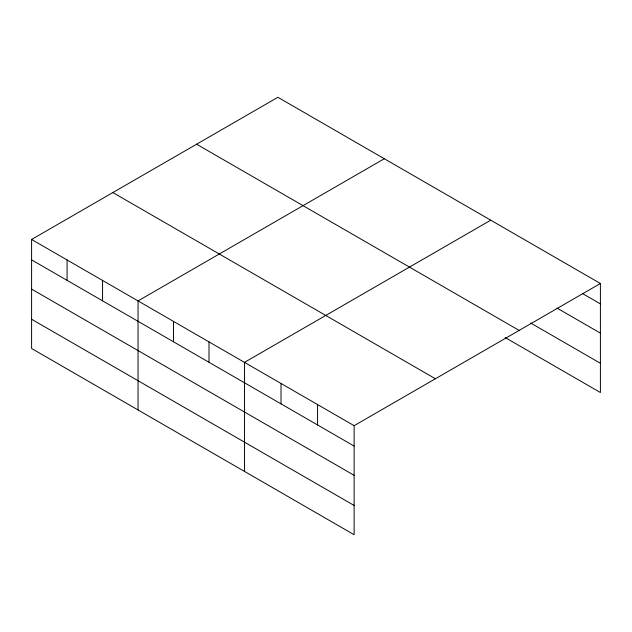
<?xml version="1.0" encoding="UTF-8"?>
<svg xmlns="http://www.w3.org/2000/svg" width="632" height="632" viewBox="0 0 632 632"><rect width="100%" height="100%" fill="white"/><g stroke="black" fill="none" stroke-linecap="round" stroke-linejoin="round"><path stroke-width="0.95" d="M31.6 239.473L354.125 425.684L354.125 534.712L31.6 348.501L31.6 239.473L277.875 97.289L600.4 283.499L600.4 392.527L505.189 337.559M384.303 158.735L138.037 300.919L138.037 409.955M490.74 220.189L244.465 362.373L244.465 471.401M354.125 425.684L600.4 283.499M582.546 293.58L600.4 303.889M557.045 308.108L600.4 333.135M530.69 323.031L600.4 363.274M196.599 144.207L519.133 330.418M112.867 192.555L435.401 378.758M31.6 259.863L354.125 446.066M31.6 289.108L354.125 475.319M31.6 319.247L354.125 505.458M317.572 404.575L317.572 424.965M281.019 383.474L281.019 403.864M208.995 341.888L208.995 362.278M173.516 321.404L173.516 341.793M102.558 280.434L102.558 300.824M67.079 259.957L67.079 280.339"/></g></svg>
